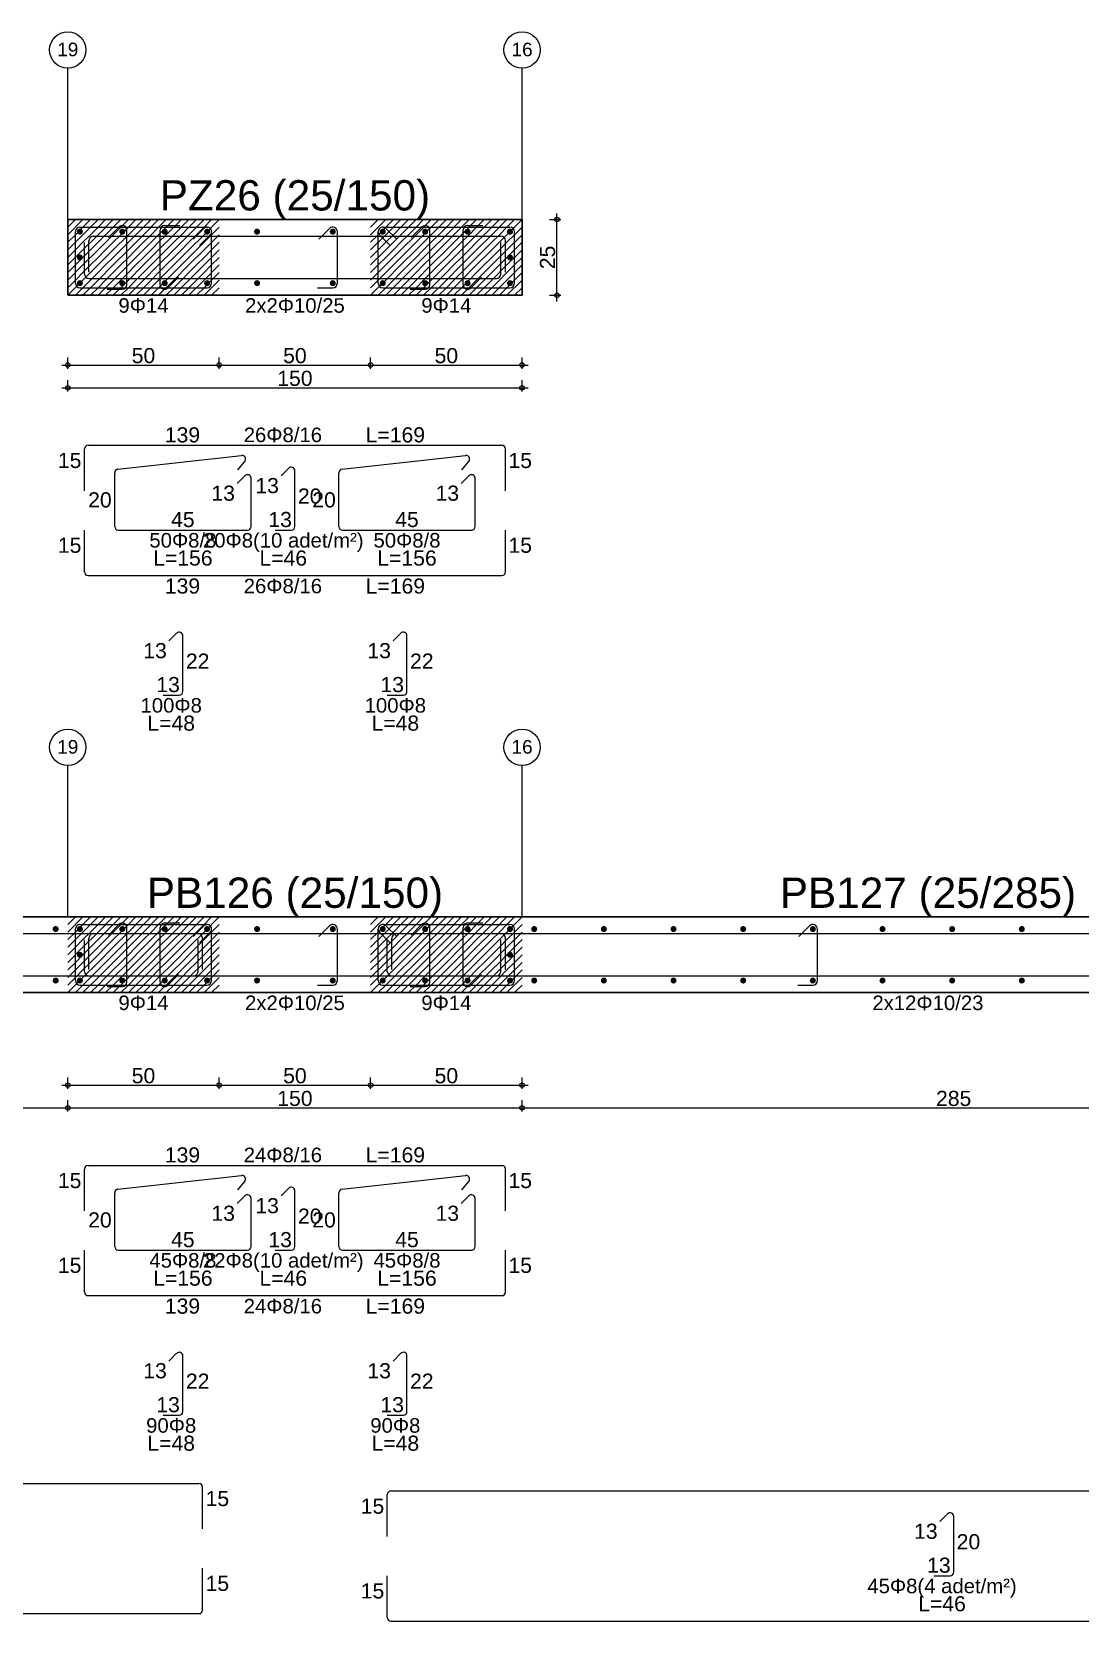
# Model space of a CAD drawing. Header units: millimetres. Extents: x 2232 to 85269, y -3593 to 5869.
# Drawn here: x 72435 to 72954, y -1280 to -493 of the extents above; entities that cross this region are included whole.
import ezdxf

# ---------------------------------------------------------------- set-up
doc = ezdxf.new("R2010")
doc.units = ezdxf.units.MM
doc.linetypes.add('CENTER2', pattern=[112.5, 75, -12.5, 12.5, -12.5])
for name, color, linetype in [('Donatı Topl. Uzun. Yazısı', 7, 'Continuous'), ('Donatı Uz. Yazısı', 7, 'Continuous'), ('Donatı Yazısı', 7, 'Continuous'), ('Donatı Çizgisi', 7, 'Continuous'), ('Panel', 7, 'Continuous'), ('Standart', 7, 'Continuous'), ('Ölçülendirme', 7, 'Continuous')]:
    doc.layers.add(name, color=color, linetype=linetype)
doc.styles.add('arial_1_18', font='arial.ttf', dxfattribs={"height": 0.2})

# ---------------------------------------------------------------- blocks, each defined once
blk = doc.blocks.new('IDE824Entity7263')
at = {"layer": 'Donatı Çizgisi', "linetype": 'Continuous', "lineweight": 5}
h = blk.add_hatch(color=5, dxfattribs=at)
edge = h.paths.add_edge_path(flags=0)
edge.add_arc((22353.83, 724), 1, 0, 360)
h = blk.add_hatch(color=5, dxfattribs=at)
edge = h.paths.add_edge_path(flags=0)
edge.add_arc((22367.83, 724), 1, 0, 360)
h = blk.add_hatch(color=5, dxfattribs=at)
edge = h.paths.add_edge_path(flags=0)
edge.add_arc((22381.83, 724), 1, 0, 360)
h = blk.add_hatch(color=5, dxfattribs=at)
edge = h.paths.add_edge_path(flags=0)
edge.add_arc((22395.83, 724), 1, 0, 360)
h = blk.add_hatch(color=5, dxfattribs=at)
edge = h.paths.add_edge_path(flags=0)
edge.add_arc((22412.33, 724), 1, 0, 360)
h = blk.add_hatch(color=5, dxfattribs=at)
edge = h.paths.add_edge_path(flags=0)
edge.add_arc((22437.33, 724), 1, 0, 360)
h = blk.add_hatch(color=5, dxfattribs=at)
edge = h.paths.add_edge_path(flags=0)
edge.add_arc((22453.83, 724), 1, 0, 360)
h = blk.add_hatch(color=5, dxfattribs=at)
edge = h.paths.add_edge_path(flags=0)
edge.add_arc((22467.83, 724), 1, 0, 360)
h = blk.add_hatch(color=5, dxfattribs=at)
edge = h.paths.add_edge_path(flags=0)
edge.add_arc((22481.83, 724), 1, 0, 360)
h = blk.add_hatch(color=5, dxfattribs=at)
edge = h.paths.add_edge_path(flags=0)
edge.add_arc((22495.83, 724), 1, 0, 360)
h = blk.add_hatch(color=5, dxfattribs=at)
edge = h.paths.add_edge_path(flags=0)
edge.add_arc((22353.83, 715.5), 1, 0, 360)
h = blk.add_hatch(color=5, dxfattribs=at)
edge = h.paths.add_edge_path(flags=0)
edge.add_arc((22495.83, 715.5), 1, 0, 360)
h = blk.add_hatch(color=5, dxfattribs=at)
edge = h.paths.add_edge_path(flags=0)
edge.add_arc((22353.83, 707), 1, 0, 360)
h = blk.add_hatch(color=5, dxfattribs=at)
edge = h.paths.add_edge_path(flags=0)
edge.add_arc((22367.83, 707), 1, 0, 360)
h = blk.add_hatch(color=5, dxfattribs=at)
edge = h.paths.add_edge_path(flags=0)
edge.add_arc((22381.83, 707), 1, 0, 360)
h = blk.add_hatch(color=5, dxfattribs=at)
edge = h.paths.add_edge_path(flags=0)
edge.add_arc((22395.83, 707), 1, 0, 360)
h = blk.add_hatch(color=5, dxfattribs=at)
edge = h.paths.add_edge_path(flags=0)
edge.add_arc((22412.33, 707), 1, 0, 360)
h = blk.add_hatch(color=5, dxfattribs=at)
edge = h.paths.add_edge_path(flags=0)
edge.add_arc((22437.33, 707), 1, 0, 360)
h = blk.add_hatch(color=5, dxfattribs=at)
edge = h.paths.add_edge_path(flags=0)
edge.add_arc((22453.83, 707), 1, 0, 360)
h = blk.add_hatch(color=5, dxfattribs=at)
edge = h.paths.add_edge_path(flags=0)
edge.add_arc((22467.83, 707), 1, 0, 360)
h = blk.add_hatch(color=5, dxfattribs=at)
edge = h.paths.add_edge_path(flags=0)
edge.add_arc((22481.83, 707), 1, 0, 360)
h = blk.add_hatch(color=5, dxfattribs=at)
edge = h.paths.add_edge_path(flags=0)
edge.add_arc((22495.83, 707), 1, 0, 360)
h = blk.add_hatch(color=5, dxfattribs=at)
edge = h.paths.add_edge_path(flags=0)
edge.add_arc((22345.83, 493.74), 1, 0, 360)
h = blk.add_hatch(color=5, dxfattribs=at)
edge = h.paths.add_edge_path(flags=0)
edge.add_arc((22353.83, 493.74), 1, 0, 360)
h = blk.add_hatch(color=5, dxfattribs=at)
edge = h.paths.add_edge_path(flags=0)
edge.add_arc((22367.83, 493.74), 1, 0, 360)
h = blk.add_hatch(color=5, dxfattribs=at)
edge = h.paths.add_edge_path(flags=0)
edge.add_arc((22381.83, 493.74), 1, 0, 360)
h = blk.add_hatch(color=5, dxfattribs=at)
edge = h.paths.add_edge_path(flags=0)
edge.add_arc((22395.83, 493.74), 1, 0, 360)
h = blk.add_hatch(color=5, dxfattribs=at)
edge = h.paths.add_edge_path(flags=0)
edge.add_arc((22412.33, 493.74), 1, 0, 360)
h = blk.add_hatch(color=5, dxfattribs=at)
edge = h.paths.add_edge_path(flags=0)
edge.add_arc((22437.33, 493.74), 1, 0, 360)
h = blk.add_hatch(color=5, dxfattribs=at)
edge = h.paths.add_edge_path(flags=0)
edge.add_arc((22453.83, 493.74), 1, 0, 360)
h = blk.add_hatch(color=5, dxfattribs=at)
edge = h.paths.add_edge_path(flags=0)
edge.add_arc((22467.83, 493.74), 1, 0, 360)
h = blk.add_hatch(color=5, dxfattribs=at)
edge = h.paths.add_edge_path(flags=0)
edge.add_arc((22481.83, 493.74), 1, 0, 360)
h = blk.add_hatch(color=5, dxfattribs=at)
edge = h.paths.add_edge_path(flags=0)
edge.add_arc((22495.83, 493.74), 1, 0, 360)
h = blk.add_hatch(color=5, dxfattribs=at)
edge = h.paths.add_edge_path(flags=0)
edge.add_arc((22503.83, 493.74), 1, 0, 360)
h = blk.add_hatch(color=5, dxfattribs=at)
edge = h.paths.add_edge_path(flags=0)
edge.add_arc((22526.83, 493.74), 1, 0, 360)
h = blk.add_hatch(color=5, dxfattribs=at)
edge = h.paths.add_edge_path(flags=0)
edge.add_arc((22549.83, 493.74), 1, 0, 360)
h = blk.add_hatch(color=5, dxfattribs=at)
edge = h.paths.add_edge_path(flags=0)
edge.add_arc((22572.83, 493.74), 1, 0, 360)
h = blk.add_hatch(color=5, dxfattribs=at)
edge = h.paths.add_edge_path(flags=0)
edge.add_arc((22595.83, 493.74), 1, 0, 360)
h = blk.add_hatch(color=5, dxfattribs=at)
edge = h.paths.add_edge_path(flags=0)
edge.add_arc((22618.83, 493.74), 1, 0, 360)
h = blk.add_hatch(color=5, dxfattribs=at)
edge = h.paths.add_edge_path(flags=0)
edge.add_arc((22641.83, 493.74), 1, 0, 360)
h = blk.add_hatch(color=5, dxfattribs=at)
edge = h.paths.add_edge_path(flags=0)
edge.add_arc((22664.83, 493.74), 1, 0, 360)
h = blk.add_hatch(color=5, dxfattribs=at)
edge = h.paths.add_edge_path(flags=0)
edge.add_arc((22353.83, 485.24), 1, 0, 360)
h = blk.add_hatch(color=5, dxfattribs=at)
edge = h.paths.add_edge_path(flags=0)
edge.add_arc((22495.83, 485.24), 1, 0, 360)
h = blk.add_hatch(color=5, dxfattribs=at)
edge = h.paths.add_edge_path(flags=0)
edge.add_arc((22345.83, 476.74), 1, 0, 360)
h = blk.add_hatch(color=5, dxfattribs=at)
edge = h.paths.add_edge_path(flags=0)
edge.add_arc((22353.83, 476.74), 1, 0, 360)
h = blk.add_hatch(color=5, dxfattribs=at)
edge = h.paths.add_edge_path(flags=0)
edge.add_arc((22367.83, 476.74), 1, 0, 360)
h = blk.add_hatch(color=5, dxfattribs=at)
edge = h.paths.add_edge_path(flags=0)
edge.add_arc((22381.83, 476.74), 1, 0, 360)
h = blk.add_hatch(color=5, dxfattribs=at)
edge = h.paths.add_edge_path(flags=0)
edge.add_arc((22395.83, 476.74), 1, 0, 360)
h = blk.add_hatch(color=5, dxfattribs=at)
edge = h.paths.add_edge_path(flags=0)
edge.add_arc((22412.33, 476.74), 1, 0, 360)
h = blk.add_hatch(color=5, dxfattribs=at)
edge = h.paths.add_edge_path(flags=0)
edge.add_arc((22437.33, 476.74), 1, 0, 360)
h = blk.add_hatch(color=5, dxfattribs=at)
edge = h.paths.add_edge_path(flags=0)
edge.add_arc((22453.83, 476.74), 1, 0, 360)
h = blk.add_hatch(color=5, dxfattribs=at)
edge = h.paths.add_edge_path(flags=0)
edge.add_arc((22467.83, 476.74), 1, 0, 360)
h = blk.add_hatch(color=5, dxfattribs=at)
edge = h.paths.add_edge_path(flags=0)
edge.add_arc((22481.83, 476.74), 1, 0, 360)
h = blk.add_hatch(color=5, dxfattribs=at)
edge = h.paths.add_edge_path(flags=0)
edge.add_arc((22495.83, 476.74), 1, 0, 360)
h = blk.add_hatch(color=5, dxfattribs=at)
edge = h.paths.add_edge_path(flags=0)
edge.add_arc((22503.83, 476.74), 1, 0, 360)
h = blk.add_hatch(color=5, dxfattribs=at)
edge = h.paths.add_edge_path(flags=0)
edge.add_arc((22526.83, 476.74), 1, 0, 360)
h = blk.add_hatch(color=5, dxfattribs=at)
edge = h.paths.add_edge_path(flags=0)
edge.add_arc((22549.83, 476.74), 1, 0, 360)
h = blk.add_hatch(color=5, dxfattribs=at)
edge = h.paths.add_edge_path(flags=0)
edge.add_arc((22572.83, 476.74), 1, 0, 360)
h = blk.add_hatch(color=5, dxfattribs=at)
edge = h.paths.add_edge_path(flags=0)
edge.add_arc((22595.83, 476.74), 1, 0, 360)
h = blk.add_hatch(color=5, dxfattribs=at)
edge = h.paths.add_edge_path(flags=0)
edge.add_arc((22618.83, 476.74), 1, 0, 360)
h = blk.add_hatch(color=5, dxfattribs=at)
edge = h.paths.add_edge_path(flags=0)
edge.add_arc((22641.83, 476.74), 1, 0, 360)
h = blk.add_hatch(color=5, dxfattribs=at)
edge = h.paths.add_edge_path(flags=0)
edge.add_arc((22664.83, 476.74), 1, 0, 360)
at = {"layer": 'Donatı Çizgisi', "color": 1, "linetype": 'Continuous', "lineweight": 5}
for points in [[(22353.83, 725.5), (22395.83, 725.5)], [(22363.23, 722.03), (22366.77, 725.56)], [(22369.33, 706.5), (22369.33, 724.5)], [(22380.33, 706.5), (22380.33, 724.5)], [(22381.83, 726), (22386.83, 726)], [(22391.23, 721.53), (22394.77, 725.06)], [(22432.73, 721.53), (22436.27, 725.06)], [(22453.83, 725.5), (22495.83, 725.5)], [(22458.43, 721.53), (22454.89, 725.06)], [(22463.23, 722.03), (22466.77, 725.56)], [(22469.33, 706.5), (22469.33, 724.5)], [(22480.33, 706.5), (22480.33, 724.5)], [(22481.83, 726), (22486.83, 726)], [(22352.33, 707), (22352.33, 724)], [(22355.33, 710), (22355.33, 720.4)], [(22356.83, 710.6), (22356.83, 721)], [(22358.33, 722.5), (22492.83, 722.5)], [(22393.35, 719.4), (22396.89, 722.94)], [(22397.33, 707), (22397.33, 724)], [(22438.83, 707), (22438.83, 724)], [(22452.33, 707), (22452.33, 724)], [(22452.77, 722.94), (22456.3, 719.4)], [(22492.83, 710), (22492.83, 720.4)], [(22494.33, 710.6), (22494.33, 721)], [(22497.33, 707), (22497.33, 724)], [(22356.83, 708.5), (22491.33, 708.5)], [(22382.89, 705.44), (22386.43, 708.97)], [(22482.89, 705.44), (22486.43, 708.97)], [(22353.83, 705.5), (22395.83, 705.5)], [(22362.83, 705), (22367.83, 705)], [(22432.33, 705.5), (22437.33, 705.5)], [(22453.83, 705.5), (22495.83, 705.5)], [(22462.83, 705), (22467.83, 705)], [(22355.33, 638.46), (22355.33, 652.26)], [(22356.53, 653.46), (22493.13, 653.46)], [(22494.33, 638.46), (22494.33, 652.26)], [(22366.4, 645.58), (22407.17, 650.11)], [(22405.99, 645.35), (22408.24, 648.17)], [(22420.23, 643.36), (22422.78, 645.91)], [(22440.4, 645.58), (22481.17, 650.11)], [(22479.99, 645.35), (22482.24, 648.17)], [(22365.33, 626.66), (22365.33, 644.39)], [(22405.73, 640.86), (22408.28, 643.41)], [(22410.33, 626.66), (22410.33, 642.56)], [(22424.83, 626.66), (22424.83, 645.06)], [(22439.33, 626.66), (22439.33, 644.39)], [(22479.73, 640.86), (22482.28, 643.41)], [(22484.33, 626.66), (22484.33, 642.56)], [(22355.33, 611.66), (22355.33, 625.46)], [(22366.53, 625.46), (22409.13, 625.46)], [(22418.33, 625.46), (22423.63, 625.46)], [(22440.53, 625.46), (22483.13, 625.46)], [(22494.33, 611.66), (22494.33, 625.46)], [(22356.53, 610.46), (22493.13, 610.46)], [(22383.23, 588.86), (22385.78, 591.41)], [(22387.83, 572.16), (22387.83, 590.56)], [(22457.23, 588.86), (22459.78, 591.41)], [(22461.83, 572.16), (22461.83, 590.56)], [(22381.33, 570.96), (22386.63, 570.96)], [(22455.33, 570.96), (22460.63, 570.96)], [(22352.33, 476.74), (22352.33, 493.74)], [(22353.83, 495.24), (22395.83, 495.24)], [(22363.23, 491.77), (22366.77, 495.3)], [(22369.33, 476.24), (22369.33, 494.24)], [(22380.33, 476.24), (22380.33, 494.24)], [(22381.83, 495.74), (22386.83, 495.74)], [(22391.23, 491.27), (22394.77, 494.8)], [(22397.33, 476.74), (22397.33, 493.74)], [(22432.73, 491.27), (22436.27, 494.8)], [(22438.83, 476.74), (22438.83, 493.74)], [(22452.33, 476.74), (22452.33, 493.74)], [(22453.83, 495.24), (22495.83, 495.24)], [(22458.43, 491.27), (22454.89, 494.8)], [(22463.23, 491.77), (22466.77, 495.3)], [(22469.33, 476.24), (22469.33, 494.24)], [(22480.33, 476.24), (22480.33, 494.24)], [(22481.83, 495.74), (22486.83, 495.74)], [(22497.33, 476.74), (22497.33, 493.74)], [(22591.23, 491.27), (22594.77, 494.8)], [(22597.33, 476.74), (22597.33, 493.74)], [(21593.33, 492.24), (22392.83, 492.24)], [(22355.33, 479.74), (22355.33, 490.14)], [(22356.83, 480.34), (22356.83, 490.74)], [(22358.33, 492.24), (22492.83, 492.24)], [(22392.83, 479.74), (22392.83, 490.14)], [(22393.35, 489.14), (22396.89, 492.68)], [(22394.33, 480.34), (22394.33, 490.74)], [(22452.77, 492.68), (22456.3, 489.14)], [(22455.33, 479.74), (22455.33, 490.14)], [(22456.83, 480.34), (22456.83, 490.74)], [(22458.33, 492.24), (23257.83, 492.24)], [(22492.83, 479.74), (22492.83, 490.14)], [(22494.33, 480.34), (22494.33, 490.74)], [(21591.83, 478.24), (22391.33, 478.24)], [(22356.83, 478.24), (22491.33, 478.24)], [(22382.89, 475.18), (22386.43, 478.71)], [(22456.83, 478.24), (23256.33, 478.24)], [(22482.89, 475.18), (22486.43, 478.71)], [(22353.83, 475.24), (22395.83, 475.24)], [(22362.83, 474.74), (22367.83, 474.74)], [(22432.33, 475.24), (22437.33, 475.24)], [(22453.83, 475.24), (22495.83, 475.24)], [(22462.83, 474.74), (22467.83, 474.74)], [(22590.83, 475.24), (22595.83, 475.24)], [(22356.53, 415.7), (22493.13, 415.7)], [(22355.33, 400.7), (22355.33, 414.5)], [(22366.4, 407.82), (22407.17, 412.35)], [(22405.99, 407.59), (22408.24, 410.41)], [(22440.4, 407.82), (22481.17, 412.35)], [(22479.99, 407.59), (22482.24, 410.41)], [(22494.33, 400.7), (22494.33, 414.5)], [(22365.33, 388.9), (22365.33, 406.63)], [(22405.73, 403.1), (22408.28, 405.65)], [(22410.33, 388.9), (22410.33, 404.8)], [(22420.23, 405.6), (22422.78, 408.15)], [(22424.83, 388.9), (22424.83, 407.3)], [(22439.33, 388.9), (22439.33, 406.63)], [(22479.73, 403.1), (22482.28, 405.65)], [(22484.33, 388.9), (22484.33, 404.8)], [(22355.33, 373.9), (22355.33, 387.7)], [(22366.53, 387.7), (22409.13, 387.7)], [(22418.33, 387.7), (22423.63, 387.7)], [(22440.53, 387.7), (22483.13, 387.7)], [(22494.33, 373.9), (22494.33, 387.7)], [(22356.53, 372.7), (22493.13, 372.7)], [(22383.23, 351.1), (22385.78, 353.65)], [(22387.83, 334.4), (22387.83, 352.8)], [(22457.23, 351.1), (22459.78, 353.65)], [(22461.83, 334.4), (22461.83, 352.8)], [(22381.33, 333.2), (22386.63, 333.2)], [(22455.33, 333.2), (22460.63, 333.2)], [(21591.53, 310.7), (22393.13, 310.7)], [(22394.33, 295.7), (22394.33, 309.5)], [(22455.33, 293.2), (22455.33, 307)], [(22456.53, 308.2), (23258.13, 308.2)], [(22637.73, 298.1), (22640.28, 300.65)], [(22642.33, 281.4), (22642.33, 299.8)], [(22394.33, 268.9), (22394.33, 282.7)], [(22455.33, 266.4), (22455.33, 280.2)], [(22635.83, 280.2), (22641.13, 280.2)], [(21591.53, 267.7), (22393.13, 267.7)], [(22456.53, 265.2), (23258.13, 265.2)]]:
    blk.add_lwpolyline(points, dxfattribs=at)
for centre, radius, start, end in [((22353.83, 724), 1.5, 90, 180), ((22367.83, 724.5), 1.5, 0, 135), ((22381.83, 724.5), 1.5, 90, 180), ((22395.83, 724), 1.5, 360, 135), ((22395.83, 724), 1.5, 315, 90), ((22437.33, 724), 1.5, 0, 135), ((22453.83, 724), 1.5, 90, 225), ((22453.83, 724), 1.5, 45, 180), ((22467.83, 724.5), 1.5, 0, 135), ((22481.83, 724.5), 1.5, 90, 180), ((22495.83, 724), 1.5, 0, 90), ((22358.33, 721), 1.5, 90, 180), ((22492.83, 721), 1.5, 0, 90), ((22356.83, 710), 1.5, 180, 270), ((22491.33, 710), 1.5, 270, 0), ((22353.83, 707), 1.5, 180, 270), ((22367.83, 706.5), 1.5, 270, 0), ((22381.83, 706.5), 1.5, 180, 315), ((22395.83, 707), 1.5, 270, 0), ((22437.33, 707), 1.5, 270, 0), ((22453.83, 707), 1.5, 180, 270), ((22467.83, 706.5), 1.5, 270, 0), ((22481.83, 706.5), 1.5, 180, 315), ((22495.83, 707), 1.5, 270, 360), ((22356.53, 652.26), 1.2, 90, 180), ((22493.13, 652.26), 1.2, 0, 90), ((22366.53, 644.39), 1.2, 96.3402, 180), ((22407.31, 648.92), 1.2, 321.3402, 96.3402), ((22423.63, 645.06), 1.2, 0, 135), ((22440.53, 644.39), 1.2, 96.3402, 180), ((22481.31, 648.92), 1.2, 321.3402, 96.3402), ((22409.13, 642.56), 1.2, 0, 135), ((22483.13, 642.56), 1.2, 0, 135), ((22366.53, 626.66), 1.2, 180, 270), ((22409.13, 626.66), 1.2, 270, 0), ((22423.63, 626.66), 1.2, 270, 0), ((22440.53, 626.66), 1.2, 180, 270), ((22483.13, 626.66), 1.2, 270, 0), ((22356.53, 611.66), 1.2, 180, 270), ((22493.13, 611.66), 1.2, 270, 0), ((22386.63, 590.56), 1.2, 0, 135), ((22460.63, 590.56), 1.2, 0, 135), ((22386.63, 572.16), 1.2, 270, 0), ((22460.63, 572.16), 1.2, 270, 0), ((22353.83, 493.74), 1.5, 90, 180), ((22367.83, 494.24), 1.5, 0, 135), ((22381.83, 494.24), 1.5, 90, 180), ((22395.83, 493.74), 1.5, 360, 135), ((22395.83, 493.74), 1.5, 315, 90), ((22437.33, 493.74), 1.5, 0, 135), ((22453.83, 493.74), 1.5, 90, 225), ((22453.83, 493.74), 1.5, 45, 180), ((22467.83, 494.24), 1.5, 0, 135), ((22481.83, 494.24), 1.5, 90, 180), ((22495.83, 493.74), 1.5, 0, 90), ((22595.83, 493.74), 1.5, 0, 135), ((22358.33, 490.74), 1.5, 90, 180), ((22392.83, 490.74), 1.5, 0, 90), ((22458.33, 490.74), 1.5, 90, 180), ((22492.83, 490.74), 1.5, 0, 90), ((22356.83, 479.74), 1.5, 180, 270), ((22391.33, 479.74), 1.5, 270, 0), ((22456.83, 479.74), 1.5, 180, 270), ((22491.33, 479.74), 1.5, 270, 0), ((22353.83, 476.74), 1.5, 180, 270), ((22367.83, 476.24), 1.5, 270, 0), ((22381.83, 476.24), 1.5, 180, 315), ((22395.83, 476.74), 1.5, 270, 0), ((22437.33, 476.74), 1.5, 270, 0), ((22453.83, 476.74), 1.5, 180, 270), ((22467.83, 476.24), 1.5, 270, 0), ((22481.83, 476.24), 1.5, 180, 315), ((22495.83, 476.74), 1.5, 270, 360), ((22595.83, 476.74), 1.5, 270, 0), ((22356.53, 414.5), 1.2, 90, 180), ((22493.13, 414.5), 1.2, 0, 90), ((22407.31, 411.16), 1.2, 321.3402, 96.3402), ((22481.31, 411.16), 1.2, 321.3402, 96.3402), ((22366.53, 406.63), 1.2, 96.3402, 180), ((22409.13, 404.8), 1.2, 0, 135), ((22423.63, 407.3), 1.2, 0, 135), ((22440.53, 406.63), 1.2, 96.3402, 180), ((22483.13, 404.8), 1.2, 0, 135), ((22366.53, 388.9), 1.2, 180, 270), ((22409.13, 388.9), 1.2, 270, 0), ((22423.63, 388.9), 1.2, 270, 0), ((22440.53, 388.9), 1.2, 180, 270), ((22483.13, 388.9), 1.2, 270, 0), ((22356.53, 373.9), 1.2, 180, 270), ((22493.13, 373.9), 1.2, 270, 0), ((22386.63, 352.8), 1.2, 0, 135), ((22460.63, 352.8), 1.2, 0, 135), ((22386.63, 334.4), 1.2, 270, 0), ((22460.63, 334.4), 1.2, 270, 0), ((22393.13, 309.5), 1.2, 0, 90), ((22456.53, 307), 1.2, 90, 180), ((22641.13, 299.8), 1.2, 0, 135), ((22641.13, 281.4), 1.2, 270, 0), ((22393.13, 268.9), 1.2, 270, 0), ((22456.53, 266.4), 1.2, 180, 270)]:
    blk.add_arc(centre, radius, start, end, dxfattribs=at)
at = {"layer": 'Panel', "color": 250, "linetype": 'CENTER2', "lineweight": 5}
for points in [[(22349.83, 728), (22349.83, 778)], [(22499.83, 728), (22499.83, 778)], [(22349.83, 497.74), (22349.83, 547.74)], [(22499.83, 497.74), (22499.83, 547.74)]]:
    blk.add_lwpolyline(points, dxfattribs=at)
at = {"layer": 'Panel', "color": 251, "linetype": 'Continuous', "lineweight": -3}
for points in [[(22349.83, 723), (22354.83, 728)], [(22349.83, 725.5), (22352.33, 728)], [(22352.33, 723), (22354.83, 725.5)], [(22354.83, 723), (22359.83, 728)], [(22354.83, 725.5), (22357.33, 728)], [(22357.33, 723), (22359.83, 725.5)], [(22359.83, 723), (22364.83, 728)], [(22359.83, 725.5), (22362.33, 728)], [(22362.33, 723), (22364.83, 725.5)], [(22364.83, 723), (22369.83, 728)], [(22364.83, 725.5), (22367.33, 728)], [(22367.33, 723), (22369.83, 725.5)], [(22369.83, 723), (22374.83, 728)], [(22369.83, 725.5), (22372.33, 728)], [(22372.33, 723), (22374.83, 725.5)], [(22374.83, 723), (22379.83, 728)], [(22374.83, 725.5), (22377.33, 728)], [(22377.33, 723), (22379.83, 725.5)], [(22379.83, 723), (22384.83, 728)], [(22379.83, 725.5), (22382.33, 728)], [(22382.33, 723), (22384.83, 725.5)], [(22384.83, 723), (22389.83, 728)], [(22384.83, 725.5), (22387.33, 728)], [(22387.33, 723), (22389.83, 725.5)], [(22389.83, 723), (22394.83, 728)], [(22389.83, 725.5), (22392.33, 728)], [(22392.33, 723), (22394.83, 725.5)], [(22394.83, 723), (22399.83, 728)], [(22394.83, 725.5), (22397.33, 728)], [(22397.33, 723), (22399.83, 725.5)], [(22449.83, 723), (22454.83, 728)], [(22449.83, 725.5), (22452.33, 728)], [(22452.33, 723), (22454.83, 725.5)], [(22454.83, 723), (22459.83, 728)], [(22454.83, 725.5), (22457.33, 728)], [(22457.33, 723), (22459.83, 725.5)], [(22459.83, 723), (22464.83, 728)], [(22459.83, 725.5), (22462.33, 728)], [(22462.33, 723), (22464.83, 725.5)], [(22464.83, 723), (22469.83, 728)], [(22464.83, 725.5), (22467.33, 728)], [(22467.33, 723), (22469.83, 725.5)], [(22469.83, 723), (22474.83, 728)], [(22469.83, 725.5), (22472.33, 728)], [(22472.33, 723), (22474.83, 725.5)], [(22474.83, 723), (22479.83, 728)], [(22474.83, 725.5), (22477.33, 728)], [(22477.33, 723), (22479.83, 725.5)], [(22479.83, 723), (22484.83, 728)], [(22479.83, 725.5), (22482.33, 728)], [(22482.33, 723), (22484.83, 725.5)], [(22484.83, 723), (22489.83, 728)], [(22484.83, 725.5), (22487.33, 728)], [(22487.33, 723), (22489.83, 725.5)], [(22489.83, 723), (22494.83, 728)], [(22489.83, 725.5), (22492.33, 728)], [(22492.33, 723), (22494.83, 725.5)], [(22494.83, 723), (22499.83, 728)], [(22494.83, 725.5), (22497.33, 728)], [(22497.33, 723), (22499.83, 725.5)], [(22349.83, 718), (22354.83, 723)], [(22349.83, 720.5), (22352.33, 723)], [(22352.33, 718), (22354.83, 720.5)], [(22354.83, 718), (22359.83, 723)], [(22354.83, 720.5), (22357.33, 723)], [(22357.33, 718), (22359.83, 720.5)], [(22359.83, 718), (22364.83, 723)], [(22359.83, 720.5), (22362.33, 723)], [(22362.33, 718), (22364.83, 720.5)], [(22364.83, 718), (22369.83, 723)], [(22364.83, 720.5), (22367.33, 723)], [(22367.33, 718), (22369.83, 720.5)], [(22369.83, 718), (22374.83, 723)], [(22369.83, 720.5), (22372.33, 723)], [(22372.33, 718), (22374.83, 720.5)], [(22374.83, 718), (22379.83, 723)], [(22374.83, 720.5), (22377.33, 723)], [(22377.33, 718), (22379.83, 720.5)], [(22379.83, 718), (22384.83, 723)], [(22379.83, 720.5), (22382.33, 723)], [(22382.33, 718), (22384.83, 720.5)], [(22384.83, 718), (22389.83, 723)], [(22384.83, 720.5), (22387.33, 723)], [(22387.33, 718), (22389.83, 720.5)], [(22389.83, 718), (22394.83, 723)], [(22389.83, 720.5), (22392.33, 723)], [(22392.33, 718), (22394.83, 720.5)], [(22394.83, 718), (22399.83, 723)], [(22394.83, 720.5), (22397.33, 723)], [(22397.33, 718), (22399.83, 720.5)], [(22449.83, 718), (22454.83, 723)], [(22449.83, 720.5), (22452.33, 723)], [(22452.33, 718), (22454.83, 720.5)], [(22454.83, 718), (22459.83, 723)], [(22454.83, 720.5), (22457.33, 723)], [(22457.33, 718), (22459.83, 720.5)], [(22459.83, 718), (22464.83, 723)], [(22459.83, 720.5), (22462.33, 723)], [(22462.33, 718), (22464.83, 720.5)], [(22464.83, 718), (22469.83, 723)], [(22464.83, 720.5), (22467.33, 723)], [(22467.33, 718), (22469.83, 720.5)], [(22469.83, 718), (22474.83, 723)], [(22469.83, 720.5), (22472.33, 723)], [(22472.33, 718), (22474.83, 720.5)], [(22474.83, 718), (22479.83, 723)], [(22474.83, 720.5), (22477.33, 723)], [(22477.33, 718), (22479.83, 720.5)], [(22479.83, 718), (22484.83, 723)], [(22479.83, 720.5), (22482.33, 723)], [(22482.33, 718), (22484.83, 720.5)], [(22484.83, 718), (22489.83, 723)], [(22484.83, 720.5), (22487.33, 723)], [(22487.33, 718), (22489.83, 720.5)], [(22489.83, 718), (22494.83, 723)], [(22489.83, 720.5), (22492.33, 723)], [(22492.33, 718), (22494.83, 720.5)], [(22494.83, 718), (22499.83, 723)], [(22494.83, 720.5), (22497.33, 723)], [(22497.33, 718), (22499.83, 720.5)], [(22349.83, 713), (22354.83, 718)], [(22349.83, 715.5), (22352.33, 718)], [(22352.33, 713), (22354.83, 715.5)], [(22354.83, 713), (22359.83, 718)], [(22354.83, 715.5), (22357.33, 718)], [(22357.33, 713), (22359.83, 715.5)], [(22359.83, 713), (22364.83, 718)], [(22359.83, 715.5), (22362.33, 718)], [(22362.33, 713), (22364.83, 715.5)], [(22364.83, 713), (22369.83, 718)], [(22364.83, 715.5), (22367.33, 718)], [(22367.33, 713), (22369.83, 715.5)], [(22369.83, 713), (22374.83, 718)], [(22369.83, 715.5), (22372.33, 718)], [(22372.33, 713), (22374.83, 715.5)], [(22374.83, 713), (22379.83, 718)], [(22374.83, 715.5), (22377.33, 718)], [(22377.33, 713), (22379.83, 715.5)], [(22379.83, 713), (22384.83, 718)], [(22379.83, 715.5), (22382.33, 718)], [(22382.33, 713), (22384.83, 715.5)], [(22384.83, 713), (22389.83, 718)], [(22384.83, 715.5), (22387.33, 718)], [(22387.33, 713), (22389.83, 715.5)], [(22389.83, 713), (22394.83, 718)], [(22389.83, 715.5), (22392.33, 718)], [(22392.33, 713), (22394.83, 715.5)], [(22394.83, 713), (22399.83, 718)], [(22394.83, 715.5), (22397.33, 718)], [(22397.33, 713), (22399.83, 715.5)], [(22449.83, 713), (22454.83, 718)], [(22449.83, 715.5), (22452.33, 718)], [(22452.33, 713), (22454.83, 715.5)], [(22454.83, 713), (22459.83, 718)], [(22454.83, 715.5), (22457.33, 718)], [(22457.33, 713), (22459.83, 715.5)], [(22459.83, 713), (22464.83, 718)], [(22459.83, 715.5), (22462.33, 718)], [(22462.33, 713), (22464.83, 715.5)], [(22464.83, 713), (22469.83, 718)], [(22464.83, 715.5), (22467.33, 718)], [(22467.33, 713), (22469.83, 715.5)], [(22469.83, 713), (22474.83, 718)], [(22469.83, 715.5), (22472.33, 718)], [(22472.33, 713), (22474.83, 715.5)], [(22474.83, 713), (22479.83, 718)], [(22474.83, 715.5), (22477.33, 718)], [(22477.33, 713), (22479.83, 715.5)], [(22479.83, 713), (22484.83, 718)], [(22479.83, 715.5), (22482.33, 718)], [(22482.33, 713), (22484.83, 715.5)], [(22484.83, 713), (22489.83, 718)], [(22484.83, 715.5), (22487.33, 718)], [(22487.33, 713), (22489.83, 715.5)], [(22489.83, 713), (22494.83, 718)], [(22489.83, 715.5), (22492.33, 718)], [(22492.33, 713), (22494.83, 715.5)], [(22494.83, 713), (22499.83, 718)], [(22494.83, 715.5), (22497.33, 718)], [(22497.33, 713), (22499.83, 715.5)], [(22349.83, 708), (22354.83, 713)], [(22349.83, 710.5), (22352.33, 713)], [(22352.33, 708), (22354.83, 710.5)], [(22354.83, 708), (22359.83, 713)], [(22354.83, 710.5), (22357.33, 713)], [(22357.33, 708), (22359.83, 710.5)], [(22359.83, 708), (22364.83, 713)], [(22359.83, 710.5), (22362.33, 713)], [(22362.33, 708), (22364.83, 710.5)], [(22364.83, 708), (22369.83, 713)], [(22364.83, 710.5), (22367.33, 713)], [(22367.33, 708), (22369.83, 710.5)], [(22369.83, 708), (22374.83, 713)], [(22369.83, 710.5), (22372.33, 713)], [(22372.33, 708), (22374.83, 710.5)], [(22374.83, 708), (22379.83, 713)], [(22374.83, 710.5), (22377.33, 713)], [(22377.33, 708), (22379.83, 710.5)], [(22379.83, 708), (22384.83, 713)], [(22379.83, 710.5), (22382.33, 713)], [(22382.33, 708), (22384.83, 710.5)], [(22384.83, 708), (22389.83, 713)], [(22384.83, 710.5), (22387.33, 713)], [(22387.33, 708), (22389.83, 710.5)], [(22389.83, 708), (22394.83, 713)], [(22389.83, 710.5), (22392.33, 713)], [(22392.33, 708), (22394.83, 710.5)], [(22394.83, 708), (22399.83, 713)], [(22394.83, 710.5), (22397.33, 713)], [(22397.33, 708), (22399.83, 710.5)], [(22449.83, 708), (22454.83, 713)], [(22449.83, 710.5), (22452.33, 713)], [(22452.33, 708), (22454.83, 710.5)], [(22454.83, 708), (22459.83, 713)], [(22454.83, 710.5), (22457.33, 713)], [(22457.33, 708), (22459.83, 710.5)], [(22459.83, 708), (22464.83, 713)], [(22459.83, 710.5), (22462.33, 713)], [(22462.33, 708), (22464.83, 710.5)], [(22464.83, 708), (22469.83, 713)], [(22464.83, 710.5), (22467.33, 713)], [(22467.33, 708), (22469.83, 710.5)], [(22469.83, 708), (22474.83, 713)], [(22469.83, 710.5), (22472.33, 713)], [(22472.33, 708), (22474.83, 710.5)], [(22474.83, 708), (22479.83, 713)], [(22474.83, 710.5), (22477.33, 713)], [(22477.33, 708), (22479.83, 710.5)], [(22479.83, 708), (22484.83, 713)], [(22479.83, 710.5), (22482.33, 713)], [(22482.33, 708), (22484.83, 710.5)], [(22484.83, 708), (22489.83, 713)], [(22484.83, 710.5), (22487.33, 713)], [(22487.33, 708), (22489.83, 710.5)], [(22489.83, 708), (22494.83, 713)], [(22489.83, 710.5), (22492.33, 713)], [(22492.33, 708), (22494.83, 710.5)], [(22494.83, 708), (22499.83, 713)], [(22494.83, 710.5), (22497.33, 713)], [(22497.33, 708), (22499.83, 710.5)], [(22349.83, 703), (22354.83, 708)], [(22349.83, 705.5), (22352.33, 708)], [(22352.33, 703), (22354.83, 705.5)], [(22354.83, 703), (22359.83, 708)], [(22354.83, 705.5), (22357.33, 708)], [(22357.33, 703), (22359.83, 705.5)], [(22359.83, 703), (22364.83, 708)], [(22359.83, 705.5), (22362.33, 708)], [(22362.33, 703), (22364.83, 705.5)], [(22364.83, 703), (22369.83, 708)], [(22364.83, 705.5), (22367.33, 708)], [(22367.33, 703), (22369.83, 705.5)], [(22369.83, 703), (22374.83, 708)], [(22369.83, 705.5), (22372.33, 708)], [(22372.33, 703), (22374.83, 705.5)], [(22374.83, 703), (22379.83, 708)], [(22374.83, 705.5), (22377.33, 708)], [(22377.33, 703), (22379.83, 705.5)], [(22379.83, 703), (22384.83, 708)], [(22379.83, 705.5), (22382.33, 708)], [(22382.33, 703), (22384.83, 705.5)], [(22384.83, 703), (22389.83, 708)], [(22384.83, 705.5), (22387.33, 708)], [(22387.33, 703), (22389.83, 705.5)], [(22389.83, 703), (22394.83, 708)], [(22389.83, 705.5), (22392.33, 708)], [(22392.33, 703), (22394.83, 705.5)], [(22394.83, 703), (22399.83, 708)], [(22394.83, 705.5), (22397.33, 708)], [(22397.33, 703), (22399.83, 705.5)], [(22449.83, 703), (22454.83, 708)], [(22449.83, 705.5), (22452.33, 708)], [(22452.33, 703), (22454.83, 705.5)], [(22454.83, 703), (22459.83, 708)], [(22454.83, 705.5), (22457.33, 708)], [(22457.33, 703), (22459.83, 705.5)], [(22459.83, 703), (22464.83, 708)], [(22459.83, 705.5), (22462.33, 708)], [(22462.33, 703), (22464.83, 705.5)], [(22464.83, 703), (22469.83, 708)], [(22464.83, 705.5), (22467.33, 708)], [(22467.33, 703), (22469.83, 705.5)], [(22469.83, 703), (22474.83, 708)], [(22469.83, 705.5), (22472.33, 708)], [(22472.33, 703), (22474.83, 705.5)], [(22474.83, 703), (22479.83, 708)], [(22474.83, 705.5), (22477.33, 708)], [(22477.33, 703), (22479.83, 705.5)], [(22479.83, 703), (22484.83, 708)], [(22479.83, 705.5), (22482.33, 708)], [(22482.33, 703), (22484.83, 705.5)], [(22484.83, 703), (22489.83, 708)], [(22484.83, 705.5), (22487.33, 708)], [(22487.33, 703), (22489.83, 705.5)], [(22489.83, 703), (22494.83, 708)], [(22489.83, 705.5), (22492.33, 708)], [(22492.33, 703), (22494.83, 705.5)], [(22494.83, 703), (22499.83, 708)], [(22494.83, 705.5), (22497.33, 708)], [(22497.33, 703), (22499.83, 705.5)], [(22349.83, 492.74), (22354.83, 497.74)], [(22349.83, 495.24), (22352.33, 497.74)], [(22352.33, 492.74), (22354.83, 495.24)], [(22354.83, 492.74), (22359.83, 497.74)], [(22354.83, 495.24), (22357.33, 497.74)], [(22357.33, 492.74), (22359.83, 495.24)], [(22359.83, 492.74), (22364.83, 497.74)], [(22359.83, 495.24), (22362.33, 497.74)], [(22362.33, 492.74), (22364.83, 495.24)], [(22364.83, 492.74), (22369.83, 497.74)], [(22364.83, 495.24), (22367.33, 497.74)], [(22367.33, 492.74), (22369.83, 495.24)], [(22369.83, 492.74), (22374.83, 497.74)], [(22369.83, 495.24), (22372.33, 497.74)], [(22372.33, 492.74), (22374.83, 495.24)], [(22374.83, 492.74), (22379.83, 497.74)], [(22374.83, 495.24), (22377.33, 497.74)], [(22377.33, 492.74), (22379.83, 495.24)], [(22379.83, 492.74), (22384.83, 497.74)], [(22379.83, 495.24), (22382.33, 497.74)], [(22382.33, 492.74), (22384.83, 495.24)], [(22384.83, 492.74), (22389.83, 497.74)], [(22384.83, 495.24), (22387.33, 497.74)], [(22387.33, 492.74), (22389.83, 495.24)], [(22389.83, 492.74), (22394.83, 497.74)], [(22389.83, 495.24), (22392.33, 497.74)], [(22392.33, 492.74), (22394.83, 495.24)], [(22394.83, 492.74), (22399.83, 497.74)], [(22394.83, 495.24), (22397.33, 497.74)], [(22397.33, 492.74), (22399.83, 495.24)], [(22449.83, 492.74), (22454.83, 497.74)], [(22449.83, 495.24), (22452.33, 497.74)], [(22452.33, 492.74), (22454.83, 495.24)], [(22454.83, 492.74), (22459.83, 497.74)], [(22454.83, 495.24), (22457.33, 497.74)], [(22457.33, 492.74), (22459.83, 495.24)], [(22459.83, 492.74), (22464.83, 497.74)], [(22459.83, 495.24), (22462.33, 497.74)], [(22462.33, 492.74), (22464.83, 495.24)], [(22464.83, 492.74), (22469.83, 497.74)], [(22464.83, 495.24), (22467.33, 497.74)], [(22467.33, 492.74), (22469.83, 495.24)], [(22469.83, 492.74), (22474.83, 497.74)], [(22469.83, 495.24), (22472.33, 497.74)], [(22472.33, 492.74), (22474.83, 495.24)], [(22474.83, 492.74), (22479.83, 497.74)], [(22474.83, 495.24), (22477.33, 497.74)], [(22477.33, 492.74), (22479.83, 495.24)], [(22479.83, 492.74), (22484.83, 497.74)], [(22479.83, 495.24), (22482.33, 497.74)], [(22482.33, 492.74), (22484.83, 495.24)], [(22484.83, 492.74), (22489.83, 497.74)], [(22484.83, 495.24), (22487.33, 497.74)], [(22487.33, 492.74), (22489.83, 495.24)], [(22489.83, 492.74), (22494.83, 497.74)], [(22489.83, 495.24), (22492.33, 497.74)], [(22492.33, 492.74), (22494.83, 495.24)], [(22494.83, 492.74), (22499.83, 497.74)], [(22494.83, 495.24), (22497.33, 497.74)], [(22497.33, 492.74), (22499.83, 495.24)], [(22349.83, 487.74), (22354.83, 492.74)], [(22349.83, 490.24), (22352.33, 492.74)], [(22352.33, 487.74), (22354.83, 490.24)], [(22354.83, 487.74), (22359.83, 492.74)], [(22354.83, 490.24), (22357.33, 492.74)], [(22357.33, 487.74), (22359.83, 490.24)], [(22359.83, 487.74), (22364.83, 492.74)], [(22359.83, 490.24), (22362.33, 492.74)], [(22362.33, 487.74), (22364.83, 490.24)], [(22364.83, 487.74), (22369.83, 492.74)], [(22364.83, 490.24), (22367.33, 492.74)], [(22367.33, 487.74), (22369.83, 490.24)], [(22369.83, 487.74), (22374.83, 492.74)], [(22369.83, 490.24), (22372.33, 492.74)], [(22372.33, 487.74), (22374.83, 490.24)], [(22374.83, 487.74), (22379.83, 492.74)], [(22374.83, 490.24), (22377.33, 492.74)], [(22377.33, 487.74), (22379.83, 490.24)], [(22379.83, 487.74), (22384.83, 492.74)], [(22379.83, 490.24), (22382.33, 492.74)], [(22382.33, 487.74), (22384.83, 490.24)], [(22384.83, 487.74), (22389.83, 492.74)], [(22384.83, 490.24), (22387.33, 492.74)], [(22387.33, 487.74), (22389.83, 490.24)], [(22389.83, 487.74), (22394.83, 492.74)], [(22389.83, 490.24), (22392.33, 492.74)], [(22392.33, 487.74), (22394.83, 490.24)], [(22394.83, 487.74), (22399.83, 492.74)], [(22394.83, 490.24), (22397.33, 492.74)], [(22397.33, 487.74), (22399.83, 490.24)], [(22449.83, 487.74), (22454.83, 492.74)], [(22449.83, 490.24), (22452.33, 492.74)], [(22452.33, 487.74), (22454.83, 490.24)], [(22454.83, 487.74), (22459.83, 492.74)], [(22454.83, 490.24), (22457.33, 492.74)], [(22457.33, 487.74), (22459.83, 490.24)], [(22459.83, 487.74), (22464.83, 492.74)], [(22459.83, 490.24), (22462.33, 492.74)], [(22462.33, 487.74), (22464.83, 490.24)], [(22464.83, 487.74), (22469.83, 492.74)], [(22464.83, 490.24), (22467.33, 492.74)], [(22467.33, 487.74), (22469.83, 490.24)], [(22469.83, 487.74), (22474.83, 492.74)], [(22469.83, 490.24), (22472.33, 492.74)], [(22472.33, 487.74), (22474.83, 490.24)], [(22474.83, 487.74), (22479.83, 492.74)], [(22474.83, 490.24), (22477.33, 492.74)], [(22477.33, 487.74), (22479.83, 490.24)], [(22479.83, 487.74), (22484.83, 492.74)], [(22479.83, 490.24), (22482.33, 492.74)], [(22482.33, 487.74), (22484.83, 490.24)], [(22484.83, 487.74), (22489.83, 492.74)], [(22484.83, 490.24), (22487.33, 492.74)], [(22487.33, 487.74), (22489.83, 490.24)], [(22489.83, 487.74), (22494.83, 492.74)], [(22489.83, 490.24), (22492.33, 492.74)], [(22492.33, 487.74), (22494.83, 490.24)], [(22494.83, 487.74), (22499.83, 492.74)], [(22494.83, 490.24), (22497.33, 492.74)], [(22497.33, 487.74), (22499.83, 490.24)], [(22349.83, 482.74), (22354.83, 487.74)], [(22349.83, 485.24), (22352.33, 487.74)], [(22352.33, 482.74), (22354.83, 485.24)], [(22354.83, 482.74), (22359.83, 487.74)], [(22354.83, 485.24), (22357.33, 487.74)], [(22357.33, 482.74), (22359.83, 485.24)], [(22359.83, 482.74), (22364.83, 487.74)], [(22359.83, 485.24), (22362.33, 487.74)], [(22362.33, 482.74), (22364.83, 485.24)], [(22364.83, 482.74), (22369.83, 487.74)], [(22364.83, 485.24), (22367.33, 487.74)], [(22367.33, 482.74), (22369.83, 485.24)], [(22369.83, 482.74), (22374.83, 487.74)], [(22369.83, 485.24), (22372.33, 487.74)], [(22372.33, 482.74), (22374.83, 485.24)], [(22374.83, 482.74), (22379.83, 487.74)], [(22374.83, 485.24), (22377.33, 487.74)], [(22377.33, 482.74), (22379.83, 485.24)], [(22379.83, 482.74), (22384.83, 487.74)], [(22379.83, 485.24), (22382.33, 487.74)], [(22382.33, 482.74), (22384.83, 485.24)], [(22384.83, 482.74), (22389.83, 487.74)], [(22384.83, 485.24), (22387.33, 487.74)], [(22387.33, 482.74), (22389.83, 485.24)], [(22389.83, 482.74), (22394.83, 487.74)], [(22389.83, 485.24), (22392.33, 487.74)], [(22392.33, 482.74), (22394.83, 485.24)], [(22394.83, 482.74), (22399.83, 487.74)], [(22394.83, 485.24), (22397.33, 487.74)], [(22397.33, 482.74), (22399.83, 485.24)], [(22449.83, 482.74), (22454.83, 487.74)], [(22449.83, 485.24), (22452.33, 487.74)], [(22452.33, 482.74), (22454.83, 485.24)], [(22454.83, 482.74), (22459.83, 487.74)], [(22454.83, 485.24), (22457.33, 487.74)], [(22457.33, 482.74), (22459.83, 485.24)], [(22459.83, 482.74), (22464.83, 487.74)], [(22459.83, 485.24), (22462.33, 487.74)], [(22462.33, 482.74), (22464.83, 485.24)], [(22464.83, 482.74), (22469.83, 487.74)], [(22464.83, 485.24), (22467.33, 487.74)], [(22467.33, 482.74), (22469.83, 485.24)], [(22469.83, 482.74), (22474.83, 487.74)], [(22469.83, 485.24), (22472.33, 487.74)], [(22472.33, 482.74), (22474.83, 485.24)], [(22474.83, 482.74), (22479.83, 487.74)], [(22474.83, 485.24), (22477.33, 487.74)], [(22477.33, 482.74), (22479.83, 485.24)], [(22479.83, 482.74), (22484.83, 487.74)], [(22479.83, 485.24), (22482.33, 487.74)], [(22482.33, 482.74), (22484.83, 485.24)], [(22484.83, 482.74), (22489.83, 487.74)], [(22484.83, 485.24), (22487.33, 487.74)], [(22487.33, 482.74), (22489.83, 485.24)], [(22489.83, 482.74), (22494.83, 487.74)], [(22489.83, 485.24), (22492.33, 487.74)], [(22492.33, 482.74), (22494.83, 485.24)], [(22494.83, 482.74), (22499.83, 487.74)], [(22494.83, 485.24), (22497.33, 487.74)], [(22497.33, 482.74), (22499.83, 485.24)], [(22349.83, 477.74), (22354.83, 482.74)], [(22349.83, 480.24), (22352.33, 482.74)], [(22349.83, 472.74), (22354.83, 477.74)], [(22349.83, 475.24), (22352.33, 477.74)], [(22352.33, 477.74), (22354.83, 480.24)], [(22354.83, 477.74), (22359.83, 482.74)], [(22354.83, 480.24), (22357.33, 482.74)], [(22354.83, 472.74), (22359.83, 477.74)], [(22354.83, 475.24), (22357.33, 477.74)], [(22357.33, 477.74), (22359.83, 480.24)], [(22359.83, 477.74), (22364.83, 482.74)], [(22359.83, 480.24), (22362.33, 482.74)], [(22359.83, 472.74), (22364.83, 477.74)], [(22359.83, 475.24), (22362.33, 477.74)], [(22362.33, 477.74), (22364.83, 480.24)], [(22364.83, 477.74), (22369.83, 482.74)], [(22364.83, 480.24), (22367.33, 482.74)], [(22364.83, 472.74), (22369.83, 477.74)], [(22364.83, 475.24), (22367.33, 477.74)], [(22367.33, 477.74), (22369.83, 480.24)], [(22369.83, 477.74), (22374.83, 482.74)], [(22369.83, 480.24), (22372.33, 482.74)], [(22369.83, 472.74), (22374.83, 477.74)], [(22369.83, 475.24), (22372.33, 477.74)], [(22372.33, 477.74), (22374.83, 480.24)], [(22374.83, 477.74), (22379.83, 482.74)], [(22374.83, 480.24), (22377.33, 482.74)], [(22374.83, 472.74), (22379.83, 477.74)], [(22374.83, 475.24), (22377.33, 477.74)], [(22377.33, 477.74), (22379.83, 480.24)], [(22379.83, 477.74), (22384.83, 482.74)], [(22379.83, 480.24), (22382.33, 482.74)], [(22379.83, 472.74), (22384.83, 477.74)], [(22379.83, 475.24), (22382.33, 477.74)], [(22382.33, 477.74), (22384.83, 480.24)], [(22384.83, 477.74), (22389.83, 482.74)], [(22384.83, 480.24), (22387.33, 482.74)], [(22384.83, 472.74), (22389.83, 477.74)], [(22384.83, 475.24), (22387.33, 477.74)], [(22387.33, 477.74), (22389.83, 480.24)], [(22389.83, 477.74), (22394.83, 482.74)], [(22389.83, 480.24), (22392.33, 482.74)], [(22389.83, 472.74), (22394.83, 477.74)], [(22389.83, 475.24), (22392.33, 477.74)], [(22392.33, 477.74), (22394.83, 480.24)], [(22394.83, 477.74), (22399.83, 482.74)], [(22394.83, 480.24), (22397.33, 482.74)], [(22394.83, 472.74), (22399.83, 477.74)], [(22394.83, 475.24), (22397.33, 477.74)], [(22397.33, 477.74), (22399.83, 480.24)], [(22449.83, 477.74), (22454.83, 482.74)], [(22449.83, 480.24), (22452.33, 482.74)], [(22449.83, 472.74), (22454.83, 477.74)], [(22449.83, 475.24), (22452.33, 477.74)], [(22452.33, 477.74), (22454.83, 480.24)], [(22454.83, 477.74), (22459.83, 482.74)], [(22454.83, 480.24), (22457.33, 482.74)], [(22454.83, 472.74), (22459.83, 477.74)], [(22454.83, 475.24), (22457.33, 477.74)], [(22457.33, 477.74), (22459.83, 480.24)], [(22459.83, 477.74), (22464.83, 482.74)], [(22459.83, 480.24), (22462.33, 482.74)], [(22459.83, 472.74), (22464.83, 477.74)], [(22459.83, 475.24), (22462.33, 477.74)], [(22462.33, 477.74), (22464.83, 480.24)], [(22464.83, 477.74), (22469.83, 482.74)], [(22464.83, 480.24), (22467.33, 482.74)], [(22464.83, 472.74), (22469.83, 477.74)], [(22464.83, 475.24), (22467.33, 477.74)], [(22467.33, 477.74), (22469.83, 480.24)], [(22469.83, 477.74), (22474.83, 482.74)], [(22469.83, 480.24), (22472.33, 482.74)], [(22469.83, 472.74), (22474.83, 477.74)], [(22469.83, 475.24), (22472.33, 477.74)], [(22472.33, 477.74), (22474.83, 480.24)], [(22474.83, 477.74), (22479.83, 482.74)], [(22474.83, 480.24), (22477.33, 482.74)], [(22474.83, 472.74), (22479.83, 477.74)], [(22474.83, 475.24), (22477.33, 477.74)], [(22477.33, 477.74), (22479.83, 480.24)], [(22479.83, 477.74), (22484.83, 482.74)], [(22479.83, 480.24), (22482.33, 482.74)], [(22479.83, 472.74), (22484.83, 477.74)], [(22479.83, 475.24), (22482.33, 477.74)], [(22482.33, 477.74), (22484.83, 480.24)], [(22484.83, 477.74), (22489.83, 482.74)], [(22484.83, 480.24), (22487.33, 482.74)], [(22484.83, 472.74), (22489.83, 477.74)], [(22484.83, 475.24), (22487.33, 477.74)], [(22487.33, 477.74), (22489.83, 480.24)], [(22489.83, 477.74), (22494.83, 482.74)], [(22489.83, 480.24), (22492.33, 482.74)], [(22489.83, 472.74), (22494.83, 477.74)], [(22489.83, 475.24), (22492.33, 477.74)], [(22492.33, 477.74), (22494.83, 480.24)], [(22494.83, 477.74), (22499.83, 482.74)], [(22494.83, 480.24), (22497.33, 482.74)], [(22494.83, 472.74), (22499.83, 477.74)], [(22494.83, 475.24), (22497.33, 477.74)], [(22497.33, 477.74), (22499.83, 480.24)], [(22352.33, 472.74), (22354.83, 475.24)], [(22357.33, 472.74), (22359.83, 475.24)], [(22362.33, 472.74), (22364.83, 475.24)], [(22367.33, 472.74), (22369.83, 475.24)], [(22372.33, 472.74), (22374.83, 475.24)], [(22377.33, 472.74), (22379.83, 475.24)], [(22382.33, 472.74), (22384.83, 475.24)], [(22387.33, 472.74), (22389.83, 475.24)], [(22392.33, 472.74), (22394.83, 475.24)], [(22397.33, 472.74), (22399.83, 475.24)], [(22452.33, 472.74), (22454.83, 475.24)], [(22457.33, 472.74), (22459.83, 475.24)], [(22462.33, 472.74), (22464.83, 475.24)], [(22467.33, 472.74), (22469.83, 475.24)], [(22472.33, 472.74), (22474.83, 475.24)], [(22477.33, 472.74), (22479.83, 475.24)], [(22482.33, 472.74), (22484.83, 475.24)], [(22487.33, 472.74), (22489.83, 475.24)], [(22492.33, 472.74), (22494.83, 475.24)], [(22497.33, 472.74), (22499.83, 475.24)]]:
    blk.add_lwpolyline(points, dxfattribs=at)
at = {"layer": 'Panel', "color": 33, "linetype": 'Continuous', "lineweight": -3}
for points in [[(22349.83, 728), (22499.83, 728)], [(22349.83, 703), (22349.83, 728)], [(22499.83, 703), (22499.83, 728)], [(22349.83, 703), (22499.83, 703)], [(21484.83, 497.74), (23364.83, 497.74)], [(21484.83, 472.74), (23364.83, 472.74)]]:
    blk.add_lwpolyline(points, dxfattribs=at)
at = {"layer": 'Panel', "color": 30, "linetype": 'Continuous', "lineweight": 5}
for centre in [(22349.83, 784), (22499.83, 784), (22349.83, 553.74), (22499.83, 553.74)]:
    blk.add_circle(centre, 6, dxfattribs=at)
at = {"layer": 'Ölçülendirme', "color": 5, "linetype": 'Continuous', "lineweight": 5}
for points in [[(22511.35, 701), (22511.35, 730)], [(22508.85, 728), (22512.6, 728)], [(22508.85, 703), (22512.6, 703)], [(22349.83, 678.71), (22349.83, 682.46)], [(22399.83, 678.71), (22399.83, 682.46)], [(22449.83, 678.71), (22449.83, 682.46)], [(22499.83, 678.71), (22499.83, 682.46)], [(22347.83, 679.96), (22501.83, 679.96)], [(22347.83, 672.46), (22501.83, 672.46)], [(22349.83, 671.21), (22349.83, 674.96)], [(22499.83, 671.21), (22499.83, 674.96)], [(22347.83, 442.2), (22501.83, 442.2)], [(22349.83, 440.95), (22349.83, 444.7)], [(22399.83, 440.95), (22399.83, 444.7)], [(22449.83, 440.95), (22449.83, 444.7)], [(22499.83, 440.95), (22499.83, 444.7)], [(22349.83, 433.45), (22349.83, 437.2)], [(22349.83, 433.45), (22349.83, 437.2)], [(22499.83, 433.45), (22499.83, 437.2)], [(22499.83, 433.45), (22499.83, 437.2)], [(22062.83, 434.7), (22351.83, 434.7)], [(22347.83, 434.7), (22501.83, 434.7)], [(22497.83, 434.7), (22786.83, 434.7)]]:
    blk.add_lwpolyline(points, dxfattribs=at)
for centre in [(22511.35, 728), (22511.35, 703), (22349.83, 679.96), (22399.83, 679.96), (22449.83, 679.96), (22499.83, 679.96), (22349.83, 672.46), (22499.83, 672.46), (22349.83, 442.2), (22399.83, 442.2), (22449.83, 442.2), (22499.83, 442.2), (22349.83, 434.7), (22349.83, 434.7), (22499.83, 434.7), (22499.83, 434.7)]:
    blk.add_circle(centre, 0.75, dxfattribs=at)
at = {"layer": 'Donatı Topl. Uzun. Yazısı', "color": 5, "linetype": 'Continuous', "lineweight": 5, "style": 'arial_1_18'}
for s, p in [('L=169', (22448.18, 654.42)), ('L=156', (22378.02, 613.74)), ('L=46', (22413.11, 613.74)), ('L=156', (22452.02, 613.74)), ('L=169', (22448.18, 604.5)), ('L=48', (22376.11, 559.24)), ('L=48', (22450.11, 559.24)), ('L=169', (22448.18, 416.66)), ('L=156', (22378.02, 375.98)), ('L=46', (22413.11, 375.98)), ('L=156', (22452.02, 375.98)), ('L=169', (22448.18, 366.74)), ('L=48', (22376.11, 321.48)), ('L=48', (22450.11, 321.48)), ('L=46', (22630.61, 268.48))]:
    blk.add_text(s, height=5, rotation=360, dxfattribs=at).set_placement(p)
at = {"layer": 'Donatı Uz. Yazısı', "color": 5, "linetype": 'Continuous', "lineweight": 5, "style": 'arial_1_18'}
for s, p in [('139', (22381.87, 654.42)), ('15', (22346.56, 645.96)), ('15', (22495.33, 645.96)), ('13', (22411.76, 637.66)), ('20', (22356.56, 632.96)), ('13', (22397.26, 635.16)), ('20', (22425.83, 634.21)), ('20', (22430.56, 632.96)), ('13', (22471.26, 635.16)), ('45', (22383.94, 626.46)), ('13', (22416.06, 626.46)), ('45', (22457.94, 626.46)), ('15', (22346.56, 617.96)), ('15', (22495.33, 617.96)), ('139', (22381.87, 604.5)), ('13', (22374.76, 583.16)), ('13', (22448.76, 583.16)), ('22', (22388.83, 579.71)), ('22', (22462.83, 579.71)), ('13', (22379.06, 571.96)), ('13', (22453.06, 571.96)), ('139', (22381.87, 416.66)), ('15', (22346.56, 408.2)), ('15', (22495.33, 408.2)), ('13', (22411.76, 399.9)), ('20', (22356.56, 395.2)), ('13', (22397.26, 397.4)), ('20', (22425.83, 396.45)), ('20', (22430.56, 395.2)), ('13', (22471.26, 397.4)), ('45', (22383.94, 388.7)), ('13', (22416.06, 388.7)), ('45', (22457.94, 388.7)), ('15', (22346.56, 380.2)), ('15', (22495.33, 380.2)), ('139', (22381.87, 366.74)), ('13', (22374.76, 345.4)), ('22', (22388.83, 341.95)), ('13', (22448.76, 345.4)), ('22', (22462.83, 341.95)), ('13', (22379.06, 334.2)), ('13', (22453.06, 334.2)), ('15', (22395.33, 303.2)), ('15', (22446.56, 300.7)), ('13', (22629.26, 292.4)), ('20', (22643.33, 288.95)), ('13', (22633.56, 281.2)), ('15', (22395.33, 275.2)), ('15', (22446.56, 272.7))]:
    blk.add_text(s, height=5, rotation=360, dxfattribs=at).set_placement(p)
at = {"layer": 'Donatı Yazısı', "color": 5, "linetype": 'Continuous', "lineweight": 5, "style": 'arial_1_18'}
for s, p in [('9Φ14', (22366.56, 697.24)), ('2x2Φ10/25', (22408.36, 697.24)), ('9Φ14', (22466.56, 697.24)), ('26Φ8/16', (22407.92, 654.52)), ('50Φ8/8', (22376.77, 619.7)), ('20Φ8(10 adet/m²)', (22394.45, 619.7)), ('50Φ8/8', (22450.77, 619.7)), ('26Φ8/16', (22407.92, 604.6)), ('100Φ8', (22373.85, 565.2)), ('100Φ8', (22447.85, 565.2)), ('9Φ14', (22366.56, 466.98)), ('2x2Φ10/25', (22408.36, 466.98)), ('9Φ14', (22466.56, 466.98)), ('2x12Φ10/23', (22615.49, 466.98)), ('24Φ8/16', (22407.92, 416.76)), ('45Φ8/8', (22376.77, 381.94)), ('22Φ8(10 adet/m²)', (22394.45, 381.94)), ('45Φ8/8', (22450.77, 381.94)), ('24Φ8/16', (22407.92, 366.84)), ('90Φ8', (22375.71, 327.44)), ('90Φ8', (22449.71, 327.44)), ('45Φ8(4 adet/m²)', (22613.82, 274.44))]:
    blk.add_text(s, height=4.8, rotation=360, dxfattribs=at).set_placement(p)
at = {"layer": 'Panel', "color": 1, "linetype": 'Continuous', "lineweight": 5, "style": 'arial_1_18'}
for s, height, p in [('19', 4.5, (22346.33, 781.91)), ('16', 4.5, (22496.33, 781.91)), ('PZ26 (25/150)', 10, (22380.18, 731)), ('19', 4.5, (22346.33, 551.65)), ('16', 4.5, (22496.33, 551.65)), ('PB126 (25/150)', 10, (22375.91, 500.74)), ('PB127 (25/285)', 10, (22584.91, 500.74))]:
    blk.add_text(s, height=height, rotation=360, dxfattribs=at).set_placement(p)
at = {"layer": 'Ölçülendirme', "color": 5, "linetype": 'Continuous', "lineweight": 5, "style": 'arial_1_18'}
for s, rotation, p in [('25', 450, (22510.72, 711.62)), ('50', 360, (22370.94, 680.58)), ('50', 360, (22420.94, 680.58)), ('50', 360, (22470.94, 680.58)), ('150', 360, (22419, 673.08)), ('50', 360, (22370.94, 442.82)), ('50', 360, (22420.94, 442.82)), ('50', 360, (22470.94, 442.82)), ('150', 360, (22419, 435.32)), ('285', 360, (22636.5, 435.32))]:
    blk.add_text(s, height=5, rotation=rotation, dxfattribs=at).set_placement(p)

msp = doc.modelspace()

# ---------------------------------------------------------------- block references
at = {"layer": 'Standart', "xscale": 1.5, "yscale": 1.5, "zscale": 1.5}
msp.add_blockref('IDE824Entity7263', (38928.03, -1677.57), dxfattribs=at)

doc.saveas('drawing.dxf')
